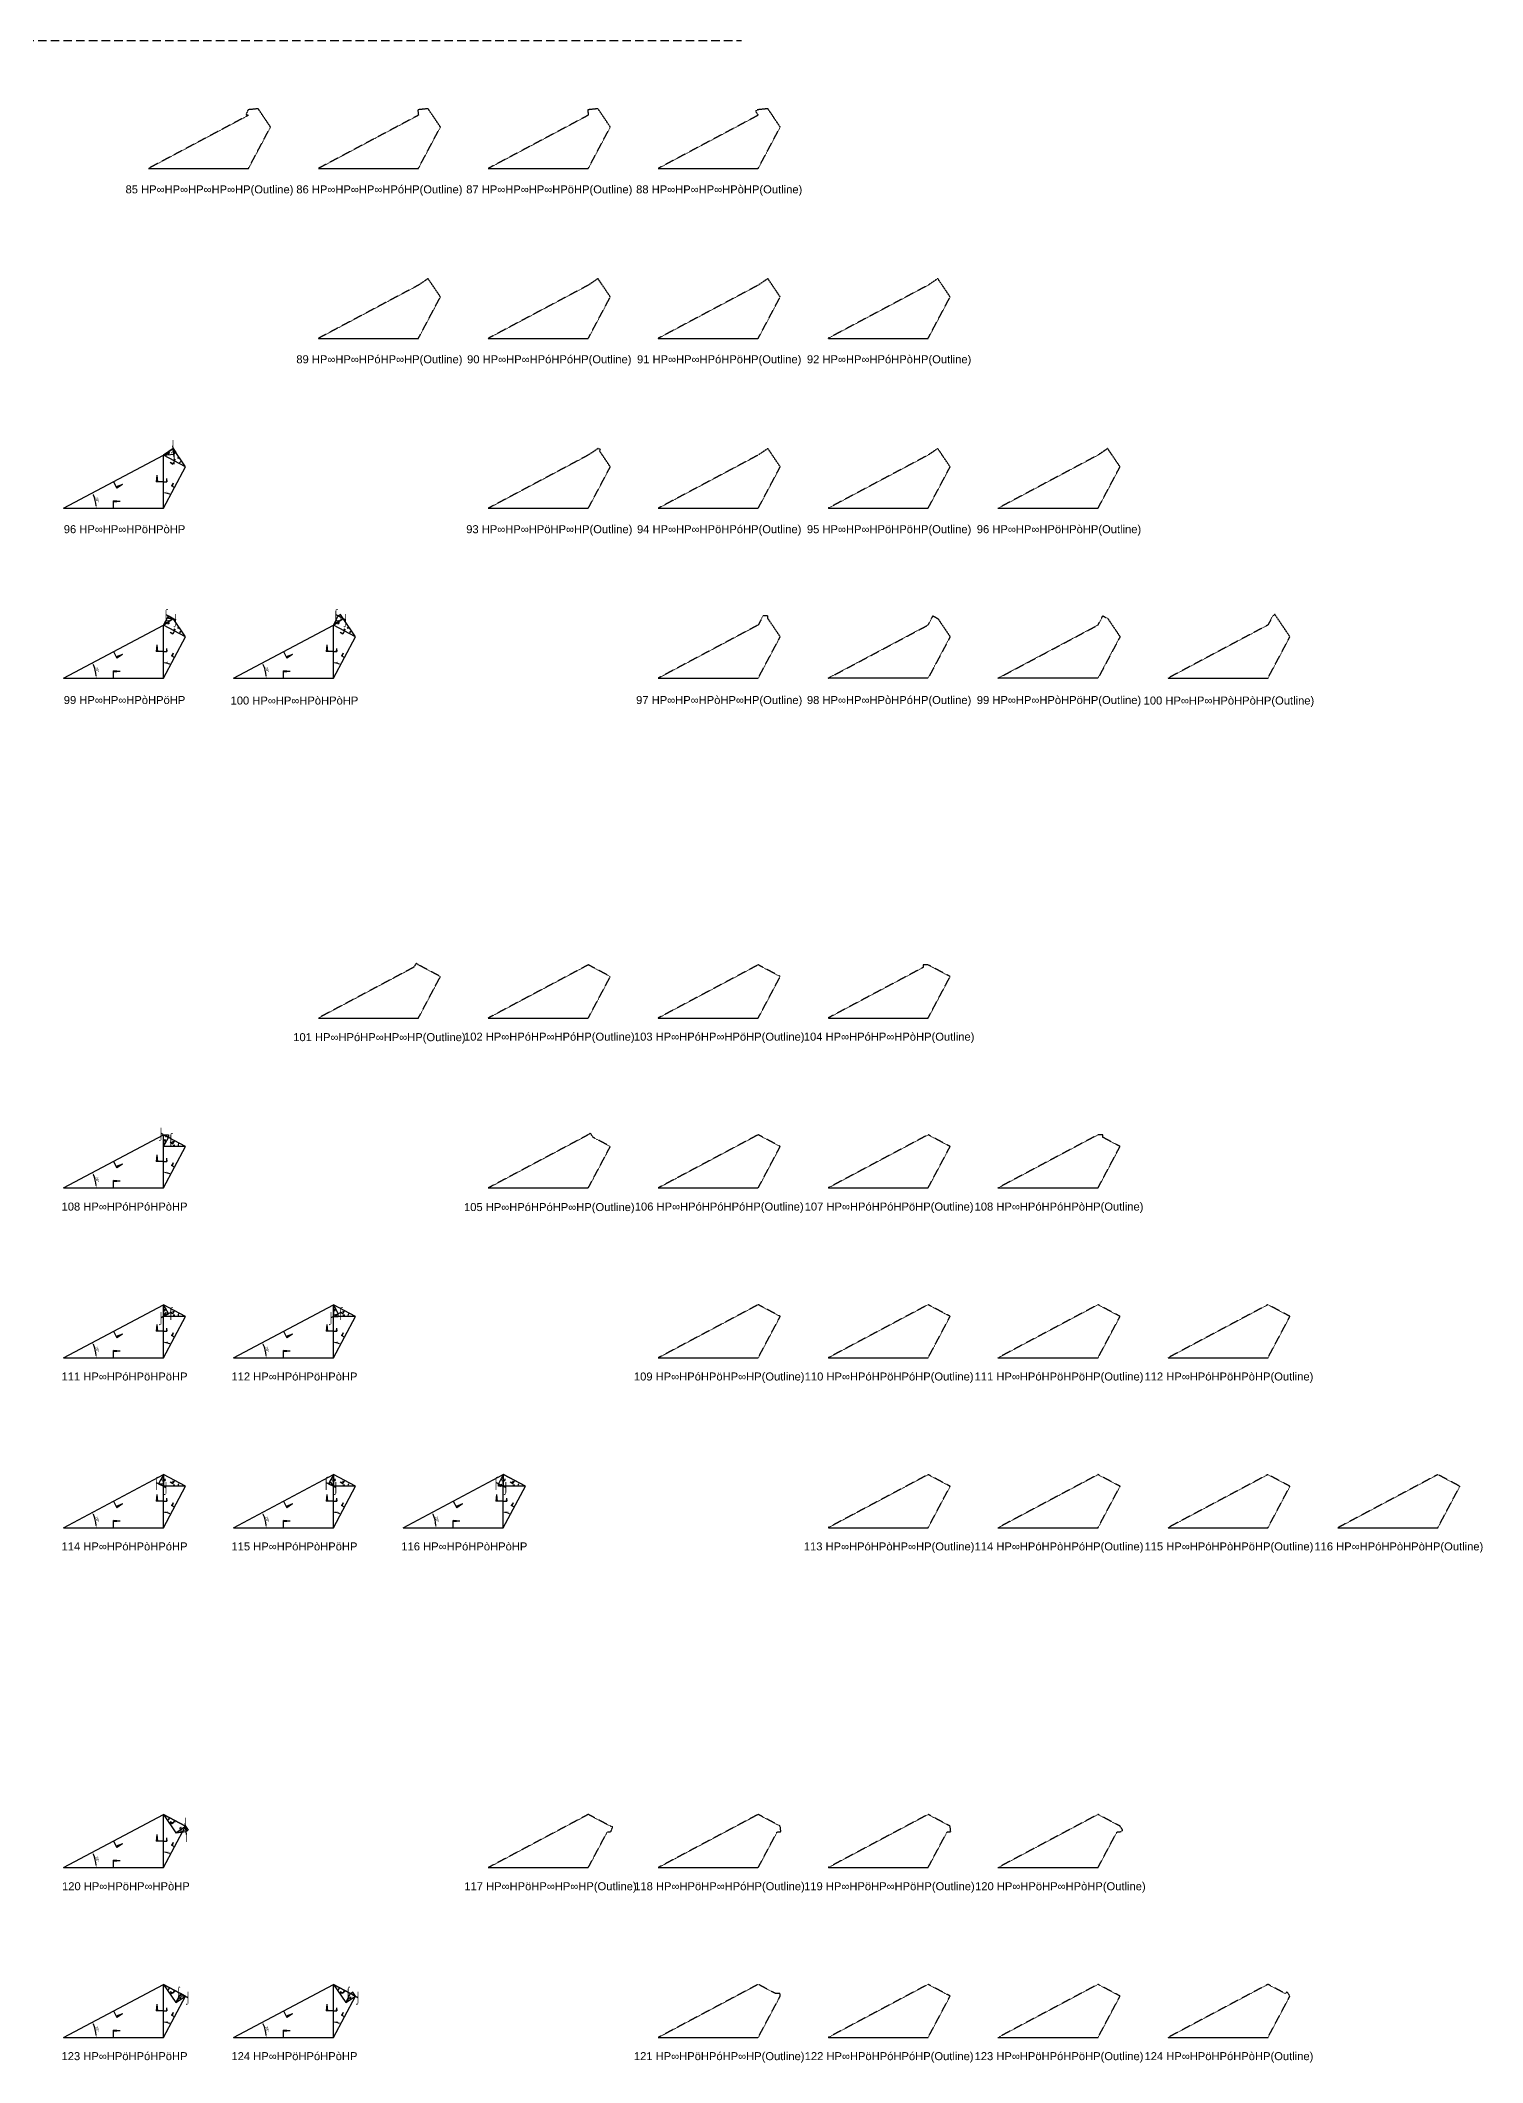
# Model space of a CAD drawing. Header units: millimetres. Extents: x 130683 to 598801, y -2841579 to 24518.
# Drawn here: x 254862 to 471154, y -1057489 to -754226 of the extents above; entities that cross this region are included whole.
import ezdxf
from ezdxf.enums import TextEntityAlignment as Align

# ---------------------------------------------------------------- set-up
doc = ezdxf.new("R2010")
doc.units = ezdxf.units.MM
doc.header["$PDMODE"] = 35
doc.linetypes.add('DASHED', pattern=[19.05, 12.7, -6.35])
for name, color, linetype in [('BASE', 170, 'Continuous'), ('HYPOTENUSE', 20, 'Continuous'), ('PERPENDICULAR', 90, 'Continuous')]:
    doc.layers.add(name, color=color, linetype=linetype)
doc.styles.add('Arial', font='arial_0.ttf')
doc.dimstyles.new('ISO-25', dxfattribs={"dimtxt": 250, "dimasz": 100, "dimexe": 1.25, "dimexo": 0.625, "dimgap": 100, "dimtad": 1, "dimdec": 0, "dimtxsty": 'Arial', "dimcen": 2.5, "dimadec": 0, "dimazin": 0, "dimtfac": 1, "dimtdec": 0, "dimtmove": 0, "dimatfit": 3, "dimfxl": 1, "dimarcsym": 0})

# ---------------------------------------------------------------- blocks, each defined once
blk = doc.blocks.new('*D11')
at = {"color": 0, "lineweight": -2, "ltscale": 100, "transparency": 16777216}
blk.add_arc((0, 0), 4906, 4.08845, 23.91155, dxfattribs=at)
at = {"color": 0, "ltscale": 100, "transparency": 16777216}
for points in [[(4432, 1963), (4537, 2014), (4332, 2303)], [(4952, 352), (4835, 348), (4906, 0)]]:
    blk.add_solid(points, dxfattribs=at)
at = {"layer": 'Defpoints', "color": 0, "ltscale": 100, "transparency": 16777216}
for p in [(15000, 7976), (0, 0), (0, 0), (4841, 796), (15000, 0)]:
    blk.add_point(p, dxfattribs=at)
at = {"color": 0, "ltscale": 100, "transparency": 16777216, "insert": (5055, 1260), "char_height": 400, "attachment_point": 5, "rotation": 284, "style": 'Arial'}
blk.add_mtext('28°', dxfattribs=at)
blk = doc.blocks.new('SanjoyNathGeometrifyingTrigonometryFundamentalLockedSet')
at = {"color": 242, "linetype": 'DASHED', "ltscale": 100, "true_color": 0xcd2027}
for p, q in [((7500, 3987.8), (8016.4, 3016.6)), ((8852.4, 3574.3), (7922.5, 3193.2)), ((8852.4, 3574.3), (8016.4, 3016.6))]:
    blk.add_line(p, q, dxfattribs=at)
at = {"color": 114, "linetype": 'DASHED', "ltscale": 100, "true_color": 0x139b48}
for p, q in [((14000, 4987.8), (13900, 3987.8)), ((15000, 3987.8), (13900, 3987.8)), ((14000, 4987.8), (14100, 3987.8))]:
    blk.add_line(p, q, dxfattribs=at)
at = {"color": 159, "linetype": 'DASHED', "ltscale": 100, "true_color": 0x22346e}
for p, q in [((7500, 0), (7500, 1100)), ((8500, 1000), (7500, 1100)), ((8500, 1000), (7500, 900))]:
    blk.add_line(p, q, dxfattribs=at)
at = {"layer": 'BASE'}
blk.add_line((0, 0), (15000, 0), dxfattribs=at)
at = {"layer": 'HYPOTENUSE'}
blk.add_line((0, 0), (15000, 7975.6), dxfattribs=at)
at = {"layer": 'PERPENDICULAR'}
blk.add_line((15000, 0), (15000, 7975.6), dxfattribs=at)
at = {"color": 4, "ltscale": 100}
dim = blk.add_angular_dim_2l(base=(4841, 795.6), line1=((0, 0), (15000, 0)), line2=((0, 0), (15000, 7975.6)), dimstyle='ISO-25', override={"dimtxt": 400, "dimasz": 350, "dimgap": 100}, dxfattribs=at)
dim.commit()
dim.dimension.update_dxf_attribs({"geometry": '*D11', "text_midpoint": (5055.4, 1260.5)})

msp = doc.modelspace()

# ---------------------------------------------------------------- linework, layer by layer
at = {"linetype": 'DASHED', "ltscale": 100}
msp.add_line((130683, -754226), (360029, -754226), dxfattribs=at)
at = {"linetype": 'DASHED', "ltscale": 70}
for p, q in [((274909, -816664), (274736, -815022)), ((273686, -840334), (275144, -841109)), ((299169, -840334), (300626, -841109)), ((274415, -918928), (272958, -918153)), ((274415, -945006), (272958, -945781)), ((299898, -945006), (298440, -945781)), ((272229, -970489), (273686, -971264)), ((297712, -970489), (299169, -971264)), ((323194, -970489), (324652, -971264)), ((276757, -1023267), (276585, -1021626)), ((275535, -1046938), (276992, -1047712)), ((301018, -1046938), (302475, -1047712))]:
    msp.add_line(p, q, dxfattribs=at)
at = {"linetype": 'DASHED'}
for points in [[(286063, -765450), (271063, -773425), (286063, -773425), (289369, -767208), (287521, -764467), (285977, -764629), (285704, -765305)], [(311546, -765450), (296546, -773425), (311546, -773425), (314852, -767208), (313003, -764467), (311460, -764629)], [(337029, -765450), (322029, -773425), (337029, -773425), (340335, -767208), (338486, -764467), (336943, -764629)], [(362104, -764846), (362512, -765450), (347512, -773425), (362512, -773425), (365818, -767208), (363969, -764467), (362425, -764629)], [(311546, -790933), (296546, -798908), (311546, -798908), (314852, -792690), (313003, -789950)], [(338486, -789950), (337029, -790933), (322029, -798908), (337029, -798908), (340335, -792690)], [(362512, -790933), (347512, -798908), (362512, -798908), (365818, -792690), (363969, -789950)], [(387995, -790933), (372995, -798908), (387995, -798908), (391301, -792690), (389452, -789950)], [(338486, -815432), (337029, -816415), (322029, -824391), (337029, -824391), (340335, -818173), (338748, -815820), (338845, -815578)], [(363969, -815432), (362512, -816415), (347512, -824391), (362512, -824391), (365818, -818173)], [(389452, -815432), (387995, -816415), (372995, -824391), (387995, -824391), (391301, -818173)], [(416783, -818173), (414935, -815432), (413477, -816415), (398477, -824391), (413477, -824391)], [(363240, -840528), (362512, -841898), (347512, -849874), (362512, -849874), (365818, -843656), (363969, -840915), (363969, -840528)], [(389452, -840915), (391301, -843656), (387995, -849874), (372995, -849874), (387995, -841898), (388723, -840528)], [(414935, -840915), (416783, -843656), (413477, -849874), (398477, -849874), (413477, -841898), (414206, -840528)], [(439689, -840528), (438960, -841898), (423960, -849874), (438960, -849874), (442266, -843656), (440010, -840311)], [(311225, -892647), (310817, -893251), (296546, -900840), (311546, -900840), (314852, -894622), (311546, -892864)], [(337029, -892864), (322029, -900840), (337029, -900840), (340335, -894622)], [(362512, -892864), (347512, -900840), (362512, -900840), (365818, -894622)], [(387266, -893251), (372995, -900840), (387995, -900840), (391301, -894622), (387995, -892864), (387266, -892864)], [(340335, -920105), (337758, -918734), (337350, -918130), (337029, -918347), (322029, -926322), (337029, -926322)], [(362512, -918347), (347512, -926322), (362512, -926322), (365818, -920105)], [(387995, -918347), (372995, -926322), (387995, -926322), (391301, -920105)], [(416783, -920105), (414206, -918734), (414206, -918347), (413477, -918347), (398477, -926322), (413477, -926322)], [(362512, -943830), (347512, -951805), (362512, -951805), (365818, -945587)], [(387995, -943830), (372995, -951805), (387995, -951805), (391301, -945587)], [(413477, -943830), (398477, -951805), (413477, -951805), (416783, -945587)], [(438960, -943830), (423960, -951805), (438960, -951805), (442266, -945587)], [(387995, -969312), (372995, -977288), (387995, -977288), (391301, -971070)], [(413477, -969312), (398477, -977288), (413477, -977288), (416783, -971070)], [(438960, -969312), (423960, -977288), (438960, -977288), (442266, -971070)], [(464443, -969312), (449443, -977288), (464443, -977288), (467749, -971070)], [(340335, -1022036), (337029, -1020278), (322029, -1028254), (337029, -1028254), (339868, -1022915), (340421, -1022857), (340694, -1022181)], [(365818, -1022036), (362512, -1020278), (347512, -1028254), (362512, -1028254), (365350, -1022915), (365904, -1022857)], [(391301, -1022036), (387995, -1020278), (372995, -1028254), (387995, -1028254), (390833, -1022915), (391387, -1022857)], [(417191, -1022640), (416783, -1022036), (413477, -1020278), (398477, -1028254), (413477, -1028254), (416316, -1022915), (416870, -1022857)], [(365818, -1047131), (365089, -1047131), (362512, -1045761), (347512, -1053737), (362512, -1053737), (365818, -1047519)], [(391301, -1047519), (387995, -1045761), (372995, -1053737), (387995, -1053737)], [(416783, -1047519), (413477, -1045761), (398477, -1053737), (413477, -1053737)], [(441538, -1047131), (438960, -1045761), (423960, -1053737), (438960, -1053737), (442266, -1047519), (441859, -1046915)]]:
    msp.add_lwpolyline(points, close=True, dxfattribs=at)

# ---------------------------------------------------------------- block references
at = {"linetype": 'DASHED', "ltscale": 100}
for p, xscale, yscale, zscale, rotation in [((273322, -816415), 0.103473198247351, 0.103473198247351, 0.103473198247351, 5.999999999999903), ((276628, -818173), 0.220403548264628, 0.220403548264628, 0.220403548264628, 124), ((274779, -815432), -0.04857772408763799, 0.04857772408763799, 0.04857772408763799, 124.0000000000013), ((273322, -824391), 0.4694715627858909, 0.4694715627858909, 0.4694715627858909, 62), ((273322, -849874), 0.4694715627858909, 0.4694715627858909, 0.4694715627858909, 62), ((273322, -841898), -0.103473198247351, 0.103473198247351, 0.103473198247351, 242), ((276628, -843656), 0.220403548264628, 0.220403548264628, 0.220403548264628, 124), ((274779, -840915), -0.048577724087638, 0.04857772408763799, 0.048577724087638, 359.9999999999994), ((298805, -849874), 0.4694715627858909, 0.4694715627858909, 0.4694715627858909, 62), ((298805, -841898), -0.103473198247351, 0.103473198247351, 0.103473198247351, 242), ((302111, -843656), 0.220403548264628, 0.220403548264628, 0.220403548264628, 124), ((300262, -840915), 0.048577724087638, 0.048577724087638, 0.048577724087638, 123.9999999999994), ((273322, -926322), 0.4694715627858909, 0.4694715627858909, 0.4694715627858909, 62), ((273322, -920105), 0.10347319824735, 0.10347319824735, 0.10347319824735, 62), ((273322, -918347), -0.04857772408763798, 0.04857772408763799, 0.04857772408763799, 180), ((273322, -951805), 0.4694715627858909, 0.4694715627858909, 0.4694715627858909, 62), ((273322, -943830), -0.10347319824735, 0.10347319824735, 0.10347319824735, 118), ((273322, -945587), -0.04857772408763799, 0.04857772408763799, 0.048577724087638, 236.0000000000012), ((298805, -951805), 0.4694715627858909, 0.4694715627858909, 0.4694715627858909, 62), ((298805, -943830), -0.10347319824735, 0.10347319824735, 0.10347319824735, 118), ((273322, -977288), 0.4694715627858909, 0.4694715627858909, 0.4694715627858909, 62), ((273322, -969312), 0.10347319824735, 0.10347319824735, 0.10347319824735, 242), ((298805, -977288), 0.4694715627858909, 0.4694715627858909, 0.4694715627858909, 62), ((298805, -969312), 0.10347319824735, 0.10347319824735, 0.10347319824735, 242), ((324287, -977288), 0.4694715627858909, 0.4694715627858909, 0.4694715627858909, 62), ((324287, -969312), 0.10347319824735, 0.10347319824735, 0.10347319824735, 242), ((272593, -970683), -0.04857772408763798, 0.04857772408763799, 0.04857772408763799, 180), ((298805, -971070), 0.048577724087638, 0.048577724087638, 0.048577724087638, 123.9999999999994), ((324287, -971070), -0.048577724087638, 0.04857772408763799, 0.048577724087638, 359.9999999999994), ((273322, -1028254), 0.4694715627858909, 0.4694715627858909, 0.4694715627858909, 62), ((273322, -1020278), 0.220403548264628, 0.220403548264628, 0.220403548264628, 304.0000000000001), ((275171, -1023019), 0.103473198247351, 0.103473198247351, 0.103473198247351, 5.999999999999903), ((276628, -1022036), -0.04857772408763799, 0.04857772408763799, 0.04857772408763799, 124.0000000000013), ((273322, -1053737), 0.4694715627858909, 0.4694715627858909, 0.4694715627858909, 62), ((273322, -1045761), 0.220403548264628, 0.220403548264628, 0.220403548264628, 304.0000000000001), ((298805, -1053737), 0.4694715627858909, 0.4694715627858909, 0.4694715627858909, 62), ((298805, -1045761), 0.220403548264628, 0.220403548264628, 0.220403548264628, 304.0000000000001), ((275171, -1048502), -0.103473198247351, 0.103473198247351, 0.103473198247351, 242), ((276628, -1047519), -0.048577724087638, 0.04857772408763799, 0.048577724087638, 359.9999999999994), ((300653, -1048502), -0.103473198247351, 0.103473198247351, 0.103473198247351, 242), ((302111, -1047519), 0.048577724087638, 0.048577724087638, 0.048577724087638, 123.9999999999994)]:
    msp.add_blockref('SanjoyNathGeometrifyingTrigonometryFundamentalLockedSet', p, dxfattribs=dict(at, xscale=xscale, yscale=yscale, zscale=zscale, rotation=rotation))
at = {"linetype": 'DASHED'}
for p in [(258322, -824391), (258322, -849874), (283805, -849874), (258322, -926322), (258322, -951805), (283805, -951805), (258322, -977288), (283805, -977288), (309287, -977288), (258322, -1028254), (258322, -1053737), (283805, -1053737)]:
    msp.add_blockref('SanjoyNathGeometrifyingTrigonometryFundamentalLockedSet', p, dxfattribs=at)
at = {"linetype": 'DASHED', "ltscale": 100}
for p, xscale, yscale, zscale in [((276628, -920105), -0.220403548264628, 0.220403548264628, 0.220403548264628), ((276628, -945587), -0.220403548264628, 0.220403548264628, 0.220403548264628), ((302111, -945587), -0.220403548264628, 0.220403548264628, 0.220403548264628), ((298805, -945587), 0.048577724087638, 0.048577724087638, 0.048577724087638), ((276628, -971070), -0.220403548264628, 0.220403548264628, 0.220403548264628), ((302111, -971070), -0.220403548264628, 0.220403548264628, 0.220403548264628), ((327594, -971070), -0.220403548264628, 0.220403548264628, 0.220403548264628)]:
    msp.add_blockref('SanjoyNathGeometrifyingTrigonometryFundamentalLockedSet', p, dxfattribs=dict(at, xscale=xscale, yscale=yscale, zscale=zscale))

# ---------------------------------------------------------------- texts
at = {"linetype": 'DASHED', "ltscale": 100, "style": 'Arial'}
for s, p in [('85 HP∞HP∞HP∞HP∞HP(Outline)', (280216, -776561)), ('86 HP∞HP∞HP∞HPóHP(Outline)', (305699, -776561)), ('87 HP∞HP∞HP∞HPöHP(Outline)', (331182, -776561)), ('88 HP∞HP∞HP∞HPòHP(Outline)', (356665, -776561)), ('89 HP∞HP∞HPóHP∞HP(Outline)', (305699, -802044)), ('90 HP∞HP∞HPóHPóHP(Outline)', (331182, -802044)), ('91 HP∞HP∞HPóHPöHP(Outline)', (356665, -802044)), ('92 HP∞HP∞HPóHPòHP(Outline)', (382148, -802044)), ('⌡', (274736, -815022)), ('⌠', (274909, -816664)), ('96 HP∞HP∞HPöHPòHP', (267475, -827527)), ('93 HP∞HP∞HPöHP∞HP(Outline)', (331182, -827527)), ('94 HP∞HP∞HPöHPóHP(Outline)', (356665, -827527)), ('95 HP∞HP∞HPöHPöHP(Outline)', (382148, -827527)), ('96 HP∞HP∞HPöHPòHP(Outline)', (407630, -827527)), ('⌠', (273686, -840334)), ('⌠', (299169, -840334)), ('⌡', (275144, -841109)), ('⌡', (300626, -841109)), ('99 HP∞HP∞HPòHPöHP', (267475, -853145)), ('100 HP∞HP∞HPòHPòHP', (292958, -853221)), ('97 HP∞HP∞HPòHP∞HP(Outline)', (356665, -853145)), ('98 HP∞HP∞HPòHPóHP(Outline)', (382148, -853145)), ('99 HP∞HP∞HPòHPöHP(Outline)', (407630, -853145)), ('100 HP∞HP∞HPòHPòHP(Outline)', (433113, -853221)), ('101 HP∞HPóHP∞HP∞HP(Outline)', (305699, -903707)), ('102 HP∞HPóHP∞HPóHP(Outline)', (331182, -903631)), ('103 HP∞HPóHP∞HPöHP(Outline)', (356665, -903631)), ('104 HP∞HPóHP∞HPòHP(Outline)', (382148, -903631)), ('⌡', (272958, -918153)), ('⌠', (274415, -918928)), ('108 HP∞HPóHPóHPòHP', (267475, -929114)), ('105 HP∞HPóHPóHP∞HP(Outline)', (331182, -929190)), ('106 HP∞HPóHPóHPóHP(Outline)', (356665, -929114)), ('107 HP∞HPóHPóHPöHP(Outline)', (382148, -929114)), ('108 HP∞HPóHPóHPòHP(Outline)', (407630, -929114)), ('⌡', (272958, -945781)), ('⌠', (274415, -945006)), ('⌡', (298440, -945781)), ('⌠', (299898, -945006)), ('111 HP∞HPóHPöHPöHP', (267475, -954597)), ('112 HP∞HPóHPöHPòHP', (292958, -954597)), ('109 HP∞HPóHPöHP∞HP(Outline)', (356665, -954597)), ('110 HP∞HPóHPöHPóHP(Outline)', (382148, -954597)), ('111 HP∞HPóHPöHPöHP(Outline)', (407630, -954597)), ('112 HP∞HPóHPöHPòHP(Outline)', (433113, -954597)), ('⌠', (272229, -970489)), ('⌡', (273686, -971264)), ('⌠', (297712, -970489)), ('⌡', (299169, -971264)), ('⌠', (323194, -970489)), ('⌡', (324652, -971264)), ('114 HP∞HPóHPòHPóHP', (267475, -980080)), ('115 HP∞HPóHPòHPöHP', (292958, -980080)), ('116 HP∞HPóHPòHPòHP', (318441, -980080)), ('113 HP∞HPóHPòHP∞HP(Outline)', (382148, -980080)), ('114 HP∞HPóHPòHPóHP(Outline)', (407630, -980080)), ('115 HP∞HPóHPòHPöHP(Outline)', (433113, -980080)), ('116 HP∞HPóHPòHPòHP(Outline)', (458596, -980080)), ('⌡', (276585, -1021626)), ('⌠', (276757, -1023267)), ('120 HP∞HPöHP∞HPòHP', (267679, -1031045)), ('117 HP∞HPöHP∞HP∞HP(Outline)', (331362, -1031045)), ('118 HP∞HPöHP∞HPóHP(Outline)', (356708, -1031045)), ('119 HP∞HPöHP∞HPöHP(Outline)', (382191, -1031045)), ('120 HP∞HPöHP∞HPòHP(Outline)', (407834, -1031045)), ('⌠', (275535, -1046938)), ('⌠', (301018, -1046938)), ('⌡', (276992, -1047712)), ('⌡', (302475, -1047712)), ('123 HP∞HPöHPóHPöHP', (267475, -1056528)), ('124 HP∞HPöHPóHPòHP', (292958, -1056528)), ('121 HP∞HPöHPóHP∞HP(Outline)', (356665, -1056528)), ('122 HP∞HPöHPóHPóHP(Outline)', (382148, -1056528)), ('123 HP∞HPöHPóHPöHP(Outline)', (407630, -1056528)), ('124 HP∞HPöHPóHPòHP(Outline)', (433113, -1056528))]:
    msp.add_text(s, height=1200, dxfattribs=at).set_placement(p, align=Align.MIDDLE_CENTER)

doc.saveas('drawing.dxf')
